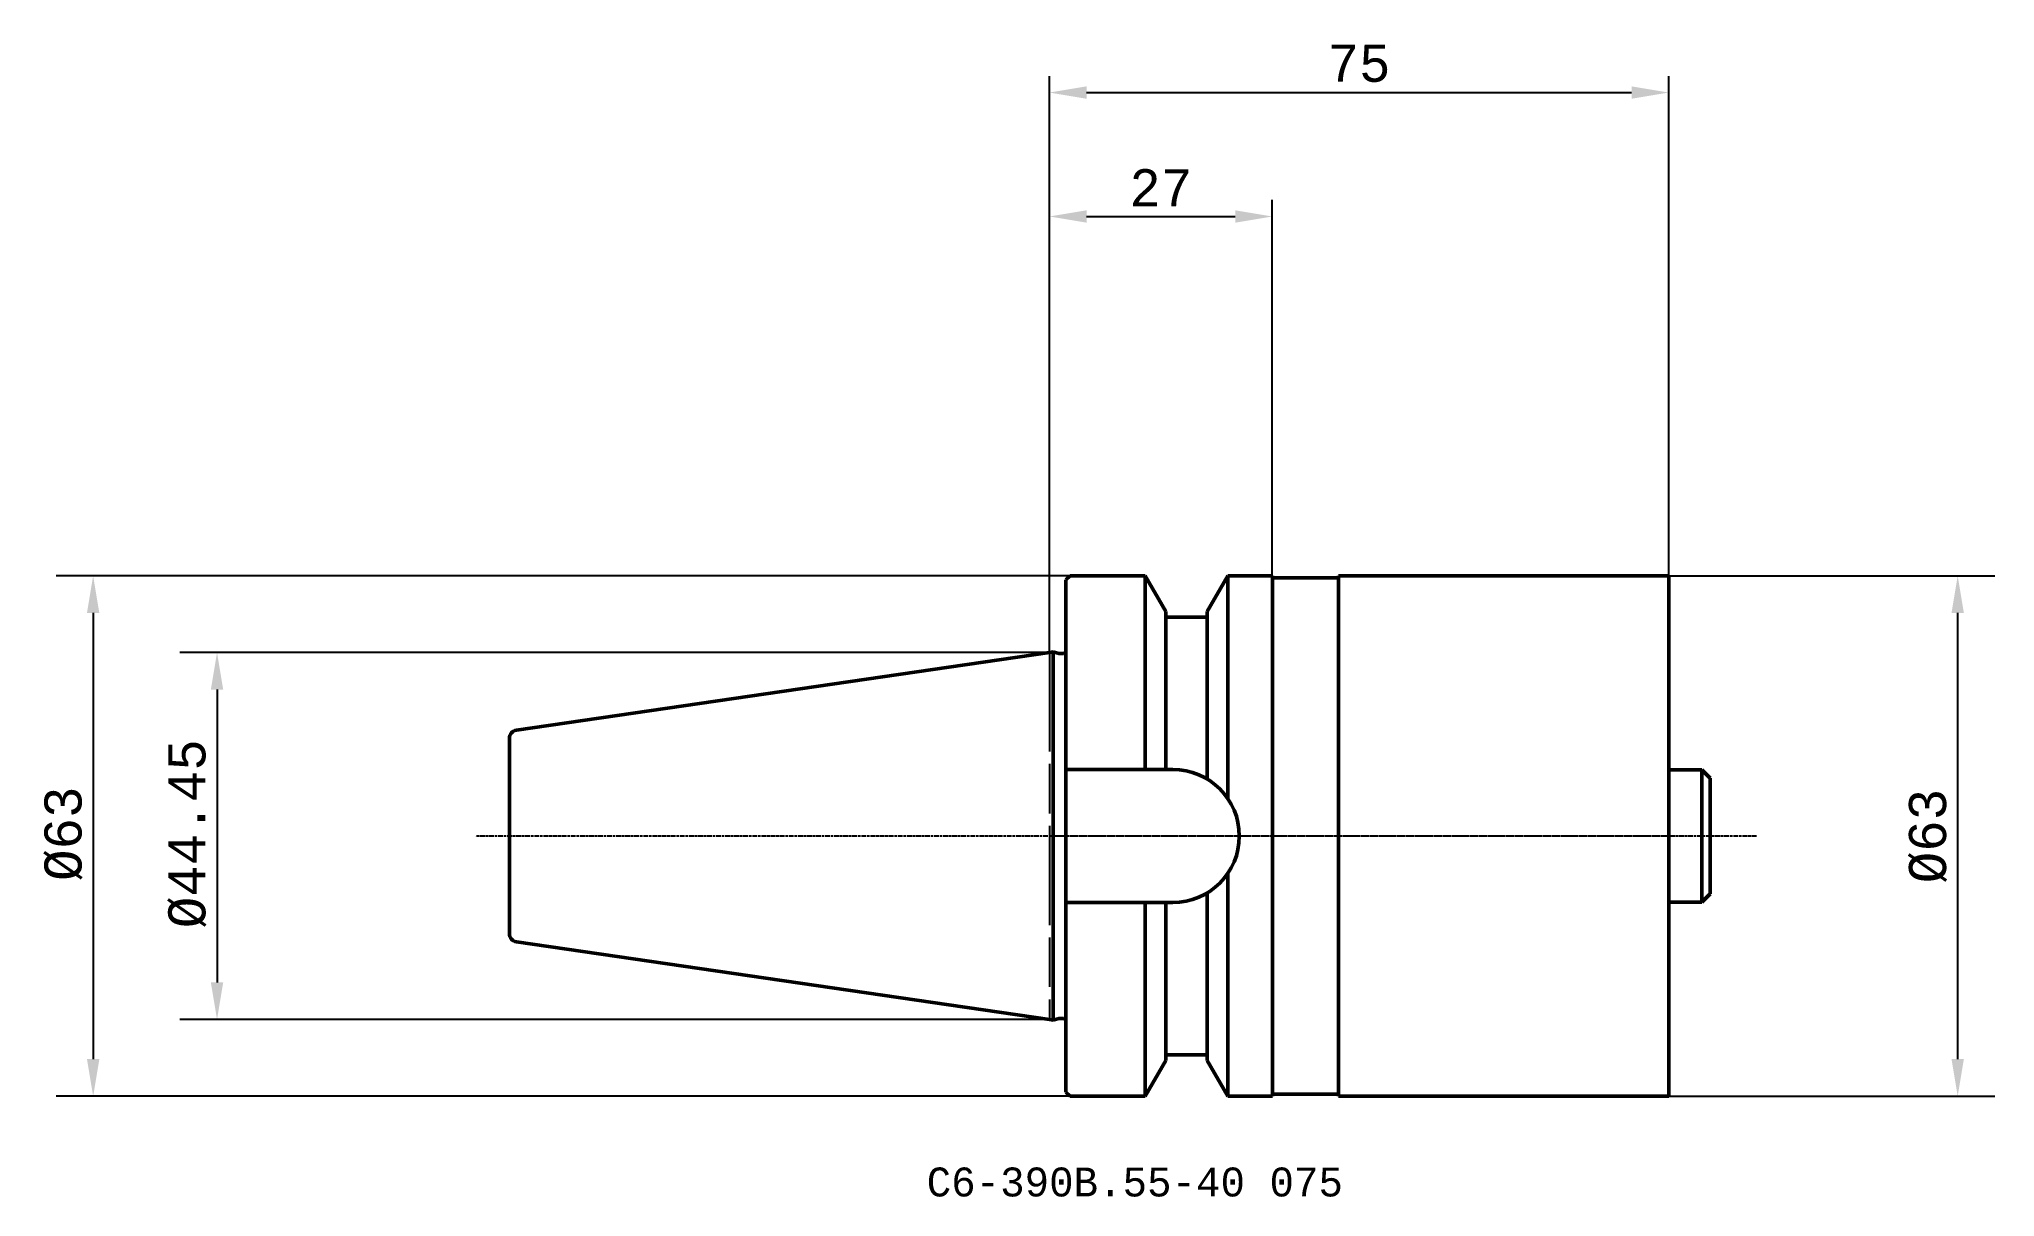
# Model space of a CAD drawing. Header units: millimetres. Extents: x 681 to 918, y 95 to 235.
import ezdxf

# ---------------------------------------------------------------- set-up
doc = ezdxf.new("R2010")
doc.units = ezdxf.units.MM
doc.header["$LTSCALE"] = 2
doc.linetypes.add('LONGDASH_DASH', pattern=[10.5, 6, -0.75, 3, -0.75])
for name, color, linetype, lineweight in [('1', 4, 'Continuous', 50), ('2', 7, 'Continuous', 25), ('4', 2, 'LONGDASH_DASH', 25), ('SK1', 4, 'Continuous', 50), ('SK2', 7, 'Continuous', 25), ('SK4', 2, 'LONGDASH_DASH', 25), ('SK6', 5, 'Continuous', 35)]:
    doc.layers.add(name, color=color, linetype=linetype, lineweight=lineweight)
doc.layers.add('81', color=3, linetype='Continuous')
doc.styles.add('MONOSPACE821BT', font='monos.ttf')
doc.dimstyles.new('BMG_MONOSPACE', dxfattribs={"dimtxt": 3.5, "dimasz": 4.5, "dimexe": 1.5, "dimexo": 0, "dimgap": 1.2, "dimtad": 1, "dimdec": 3, "dimdsep": 46, "dimtxsty": 'MONOSPACE821BT', "dimcen": 2.5, "dimazin": 2, "dimtfac": 1, "dimtdec": 3, "dimtmove": 0, "dimatfit": 0, "dimfxl": 1.25, "dimtolj": 1, "dimarcsym": 0})

# ---------------------------------------------------------------- blocks, each defined once
blk = doc.blocks.new('*D12')
at = {"layer": 'DEFPOINTS', "color": 0, "transparency": 16777216}
for p in [(830.75, 213.6), (830.75, 170.1), (803.75, 160.89)]:
    blk.add_point(p, dxfattribs=at)
at = {"layer": 'SK2', "color": 0, "lineweight": -2, "transparency": 16777216}
for p, q in [((803.75, 160.89), (803.75, 215.6)), ((830.75, 170.1), (830.75, 215.6)), ((808.25, 213.6), (826.25, 213.6))]:
    blk.add_line(p, q, dxfattribs=at)
at = {"layer": 'SK2', "color": 0, "transparency": 16777216}
for points in [[(808.25, 214.35), (808.25, 212.85), (803.75, 213.6)], [(826.25, 214.35), (826.25, 212.85), (830.75, 213.6)]]:
    blk.add_solid(points, dxfattribs=at)
at = {"layer": 'SK2', "color": 0, "transparency": 16777216, "insert": (817.25, 217.07), "char_height": 4.5, "attachment_point": 5, "style": 'MONOSPACE821BT'}
blk.add_mtext('\\A1;27', dxfattribs=at)
blk = doc.blocks.new('*D34')
at = {"layer": 'DEFPOINTS', "color": 0, "transparency": 16777216}
for p in [(806.25, 170.1), (687.95, 107.1), (806.25, 107.1)]:
    blk.add_point(p, dxfattribs=at)
at = {"layer": 'SK2', "color": 0, "lineweight": -2, "transparency": 16777216}
for p, q in [((806.25, 170.1), (683.45, 170.1)), ((687.95, 165.6), (687.95, 111.6)), ((806.25, 107.1), (683.45, 107.1))]:
    blk.add_line(p, q, dxfattribs=at)
at = {"layer": 'SK2', "color": 0, "transparency": 16777216}
for points in [[(687.2, 165.6), (688.7, 165.6), (687.95, 170.1)], [(687.2, 111.6), (688.7, 111.6), (687.95, 107.1)]]:
    blk.add_solid(points, dxfattribs=at)
at = {"layer": 'SK2', "color": 0, "transparency": 16777216, "insert": (684.36, 138.88), "char_height": 4.5, "attachment_point": 5, "rotation": 90, "style": 'MONOSPACE821BT'}
blk.add_mtext('\\A1;%%c63', dxfattribs=at)
blk = doc.blocks.new('*D35')
at = {"layer": 'DEFPOINTS', "color": 0, "transparency": 16777216}
for p in [(803.75, 160.83), (702.95, 116.38), (803.75, 116.38)]:
    blk.add_point(p, dxfattribs=at)
at = {"layer": 'SK2', "color": 0, "lineweight": -2, "transparency": 16777216}
for p, q in [((803.75, 160.83), (698.45, 160.83)), ((702.95, 156.33), (702.95, 120.88)), ((803.75, 116.38), (698.45, 116.38))]:
    blk.add_line(p, q, dxfattribs=at)
at = {"layer": 'SK2', "color": 0, "transparency": 16777216}
for points in [[(702.2, 156.33), (703.7, 156.33), (702.95, 160.83)], [(702.2, 120.88), (703.7, 120.88), (702.95, 116.38)]]:
    blk.add_solid(points, dxfattribs=at)
at = {"layer": 'SK2', "color": 0, "transparency": 16777216, "insert": (699.36, 138.88), "char_height": 4.5, "attachment_point": 5, "rotation": 90, "style": 'MONOSPACE821BT'}
blk.add_mtext('\\A1;%%c44.45', dxfattribs=at)
blk = doc.blocks.new('*D37')
at = {"layer": 'DEFPOINTS', "color": 0, "transparency": 16777216}
for p in [(878.75, 170.1), (913.75, 170.1), (878.75, 107.1)]:
    blk.add_point(p, dxfattribs=at)
at = {"layer": 'SK2', "color": 0, "lineweight": -2, "transparency": 16777216}
for p, q in [((878.75, 170.1), (918.25, 170.1)), ((913.75, 111.6), (913.75, 165.6)), ((878.75, 107.1), (918.25, 107.1))]:
    blk.add_line(p, q, dxfattribs=at)
at = {"layer": 'SK2', "color": 0, "transparency": 16777216}
for points in [[(913, 165.6), (914.5, 165.6), (913.75, 170.1)], [(913, 111.6), (914.5, 111.6), (913.75, 107.1)]]:
    blk.add_solid(points, dxfattribs=at)
at = {"layer": 'SK2', "color": 0, "transparency": 16777216, "insert": (910.16, 138.6), "char_height": 4.5, "attachment_point": 5, "rotation": 90, "style": 'MONOSPACE821BT'}
blk.add_mtext('\\A1;%%c63', dxfattribs=at)
blk = doc.blocks.new('*D38')
at = {"layer": '2', "color": 0, "lineweight": -2, "transparency": 16777216}
for p, q in [((803.75, 160.83), (803.75, 230.6)), ((878.75, 170.1), (878.75, 230.6)), ((808.25, 228.6), (874.25, 228.6))]:
    blk.add_line(p, q, dxfattribs=at)
at = {"layer": '2', "color": 0, "transparency": 16777216}
for points in [[(808.25, 229.35), (808.25, 227.85), (803.75, 228.6)], [(874.25, 229.35), (874.25, 227.85), (878.75, 228.6)]]:
    blk.add_solid(points, dxfattribs=at)
at = {"layer": 'DEFPOINTS', "color": 0, "transparency": 16777216}
for p in [(878.75, 228.6), (878.75, 170.1), (803.75, 160.83)]:
    blk.add_point(p, dxfattribs=at)
at = {"layer": '2', "color": 0, "transparency": 16777216, "insert": (841.25, 232.12), "char_height": 4.5, "attachment_point": 5, "style": 'MONOSPACE821BT'}
blk.add_mtext('\\A1;75', dxfattribs=at)

msp = doc.modelspace()

# ---------------------------------------------------------------- linework, layer by layer
at = {"layer": '1'}
for p, q in [((805.7532, 169.6015), (806.2532, 170.1015)), ((805.7532, 138.6015), (805.7532, 169.6015)), ((806.2532, 170.1015), (815.3513, 170.1015)), ((815.3513, 170.1015), (817.8507, 165.7725)), ((815.3513, 146.6515), (815.3513, 170.1015)), ((822.8557, 165.7725), (825.355, 170.1015)), ((825.355, 143.1353), (825.355, 170.1015)), ((825.355, 170.1015), (830.7532, 170.1015)), ((830.7532, 170.1015), (830.7532, 138.6015)), ((830.7532, 169.8515), (838.7532, 169.8515)), ((838.7532, 170.1015), (878.7532, 170.1015)), ((838.7532, 170.1015), (838.7532, 107.1015)), ((878.7532, 170.1015), (878.7532, 107.1015)), ((817.8507, 146.6515), (817.8507, 165.7725)), ((817.8507, 165.1015), (822.8557, 165.1015)), ((822.8557, 145.4978), (822.8557, 165.7725)), ((803.7532, 160.8265), (739.2089, 151.4137)), ((804.1983, 160.8914), (803.7532, 160.8265)), ((804.1983, 138.5643), (804.1983, 160.8914)), ((804.9062, 160.7017), (804.1983, 160.8914)), ((805.4532, 160.7017), (804.9062, 160.7017)), ((738.3532, 138.6015), (738.3532, 150.4241)), ((818.7032, 146.6515), (805.7532, 146.6515)), ((738.3532, 138.6015), (738.3532, 126.7788)), ((804.1983, 138.6386), (804.1983, 116.3116)), ((805.7532, 138.6015), (805.7532, 107.6015)), ((830.7532, 138.6015), (830.7532, 107.1015)), ((825.355, 134.0676), (825.355, 107.1015)), ((818.7032, 130.5515), (805.7532, 130.5515)), ((815.3513, 130.5515), (815.3513, 107.1015)), ((817.8507, 130.5515), (817.8507, 111.4305)), ((822.8557, 131.7052), (822.8557, 111.4305)), ((803.7532, 116.3765), (739.2089, 125.7893)), ((804.1983, 116.3116), (803.7532, 116.3765)), ((804.9062, 116.5012), (804.1983, 116.3116)), ((805.4532, 116.5012), (804.9062, 116.5012)), ((815.3513, 107.1015), (817.8507, 111.4305)), ((817.8507, 112.1015), (822.8557, 112.1015)), ((822.8557, 111.4305), (825.355, 107.1015)), ((805.7532, 107.6015), (806.2532, 107.1015)), ((806.2532, 107.1015), (815.3513, 107.1015)), ((825.355, 107.1015), (830.7532, 107.1015)), ((830.7532, 107.3515), (838.7532, 107.3515)), ((838.7532, 107.1015), (878.7532, 107.1015))]:
    msp.add_line(p, q, dxfattribs=at)
for centre, radius, start, end in [((805.4532, 161.0017), 0.3, 270, 0), ((739.3532, 150.4241), 1, 98.297222, 180), ((818.7032, 138.6015), 8.05, 0, 90), ((739.3532, 126.7788), 1, 180, 261.702778)]:
    msp.add_arc(centre, radius, start, end, dxfattribs=at)
at = {"layer": '1', "extrusion": (0, 0, -1)}
for centre, radius, start, end in [((-818.7032, 138.6015), 8.05, 180, 270), ((-805.4532, 116.2012), 0.3, 90, 180)]:
    msp.add_arc(centre, radius, start, end, dxfattribs=at)
at = {"layer": '4', "ltscale": 0.05}
msp.add_line((878.7532, 138.6015), (803.7532, 138.6015), dxfattribs=at)
at = {"layer": '81'}
msp.add_point((878.7532, 138.6015), dxfattribs=at)
at = {"layer": 'SK1'}
for p, q in [((878.7532, 146.6015), (882.7532, 146.6015)), ((883.7532, 145.6015), (882.7532, 146.6015)), ((882.7532, 130.6015), (882.7532, 146.6015)), ((883.7532, 138.6015), (883.7532, 145.6015)), ((883.7532, 131.6015), (883.7532, 138.6015)), ((882.7532, 130.6015), (878.7532, 130.6015)), ((882.7532, 130.6015), (883.7532, 131.6015))]:
    msp.add_line(p, q, dxfattribs=at)
at = {"layer": 'SK4'}
msp.add_line((803.7532, 160.8265), (803.7532, 116.3765), dxfattribs=at)
at = {"layer": 'SK4', "ltscale": 0.05}
msp.add_line((889.3809, 138.6015), (734.2746, 138.6015), dxfattribs=at)

# ---------------------------------------------------------------- texts
at = {"layer": 'SK6', "style": 'MONOSPACE821BT'}
msp.add_text('C6-390B.55-40 075', height=3.5, dxfattribs=at).set_placement((788.8907, 94.9676))

# ---------------------------------------------------------------- dimensions: what is measured, and where the dimension line sits
at = {"layer": '2'}
dim = msp.add_linear_dim(base=(878.7532, 228.6015), p1=(803.7532, 160.8265), p2=(878.7532, 170.1015), dimstyle='BMG_MONOSPACE', override={"dimtxt": 4.5, "dimexe": 2}, dxfattribs=at)
dim.commit()
dim.dimension.update_dxf_attribs({"geometry": '*D38', "text_midpoint": (841.2532, 232.1163)})
at = {"layer": 'SK2'}
dim = msp.add_linear_dim(base=(830.7532, 213.6015), p1=(803.7532, 160.8914), p2=(830.7532, 170.1015), dimstyle='BMG_MONOSPACE', override={"dimtxt": 4.5, "dimexe": 2}, dxfattribs=at)
dim.commit()
dim.dimension.update_dxf_attribs({"geometry": '*D12', "text_midpoint": (817.2532, 213.6015), "dimtype": 160})
for base, p1, p2, picture, middle in [((687.9532, 107.1015), (806.2532, 170.1015), (806.2532, 107.1015), '*D34', (687.9532, 138.8765)), ((913.7532, 170.1015), (878.7532, 107.1015), (878.7532, 170.1015), '*D37', (913.7532, 138.6015)), ((702.9532, 116.3765), (803.7532, 160.8265), (803.7532, 116.3765), '*D35', (702.9532, 138.8765))]:
    dim = msp.add_linear_dim(base=base, p1=p1, p2=p2, angle=90, text='%%c<>', dimstyle='BMG_MONOSPACE', override={"dimtxt": 4.5, "dimexe": 4.5}, dxfattribs=at)
    dim.commit()
    dim.dimension.update_dxf_attribs({"geometry": picture, "text_midpoint": middle, "dimtype": 160})

doc.saveas('drawing.dxf')
